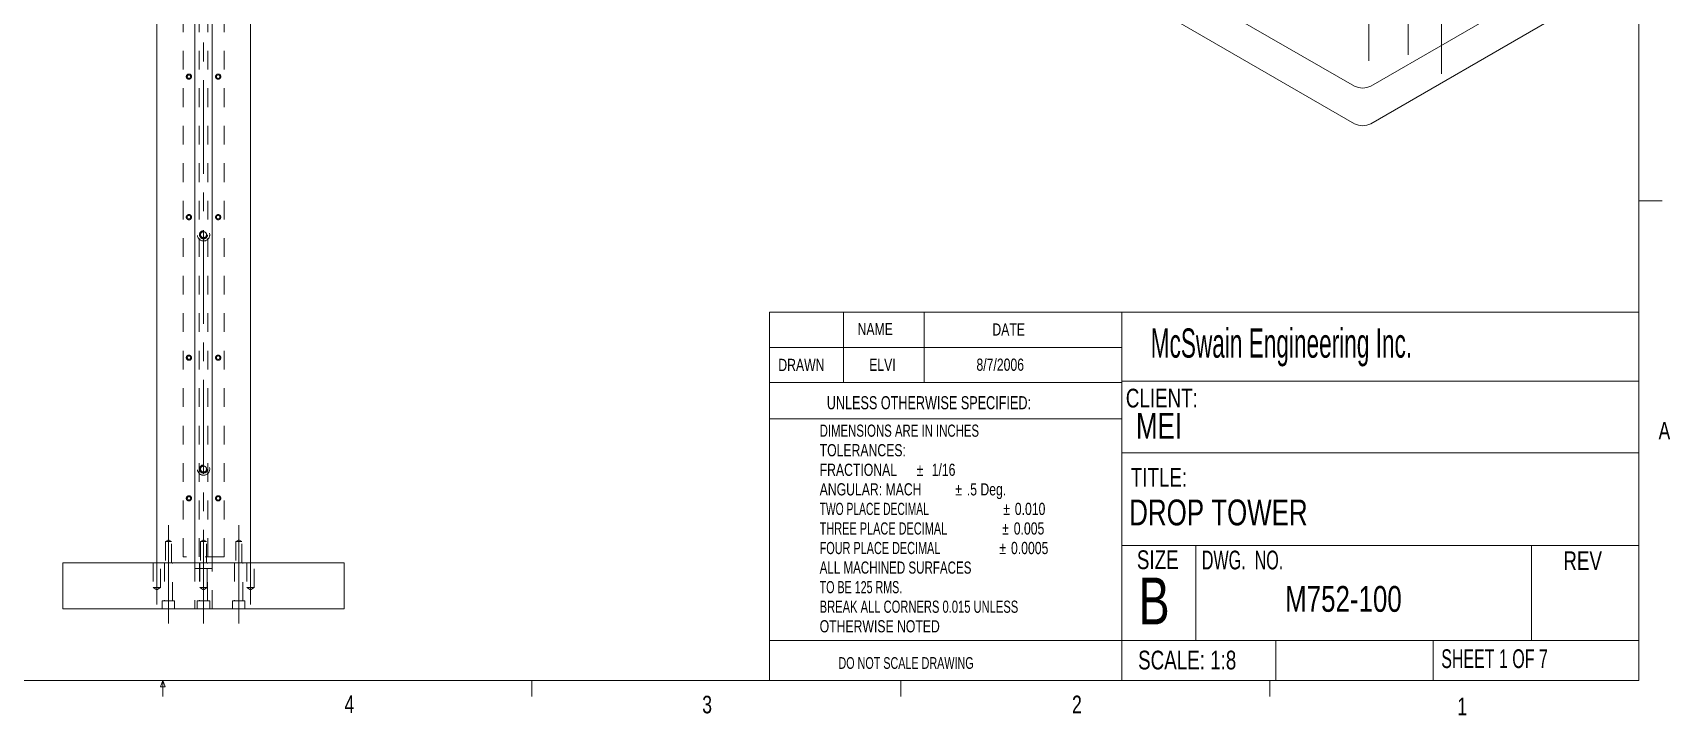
# Model space of a CAD drawing. Header units: inches. Extents: x 0.4 to 16.6, y 0.2 to 10.8.
# Drawn here: x 7.81 to 16.54, y 0.21 to 3.85 of the extents above; entities that cross this region are included whole.
import ezdxf

# ---------------------------------------------------------------- set-up
doc = ezdxf.new("R2010")
doc.units = ezdxf.units.IN
doc.header["$MEASUREMENT"] = 0
doc.linetypes.add('CENTERX2', pattern=[0.8, 0.5, -0.1, 0.1, -0.1])
doc.linetypes.add('HIDDEN', pattern=[0.075, 0.05, -0.025])
doc.layers.add('FORMAT', color=7, linetype='Continuous', lineweight=0)
doc.styles.add('SLDTEXTSTYLE0', font='TXT', dxfattribs={"width": 0.75})
doc.styles.add('SLDTEXTSTYLE1', font='TXT', dxfattribs={"width": 0.698864})
doc.styles.add('SLDTEXTSTYLE10', font='TXT', dxfattribs={"width": 0.6375})
doc.styles.add('SLDTEXTSTYLE11', font='TXT', dxfattribs={"width": 0.5775})
doc.styles.add('SLDTEXTSTYLE12', font='TXT', dxfattribs={"width": 0.6875})
doc.styles.add('SLDTEXTSTYLE2', font='TXT', dxfattribs={"width": 0.631579})
doc.styles.add('SLDTEXTSTYLE3', font='TXT', dxfattribs={"width": 0.671053})
doc.styles.add('SLDTEXTSTYLE4', font='TXT', dxfattribs={"width": 0.666667})
doc.styles.add('SLDTEXTSTYLE5', font='TXT', dxfattribs={"width": 0.710526})
doc.styles.add('SLDTEXTSTYLE6', font='TXT', dxfattribs={"width": 0.65625})
doc.styles.add('SLDTEXTSTYLE7', font='TXT', dxfattribs={"width": 0.685345})
doc.styles.add('SLDTEXTSTYLE8', font='TXT', dxfattribs={"width": 0.642857})
doc.styles.add('SLDTEXTSTYLE9', font='TXT', dxfattribs={"width": 0.72})

# ---------------------------------------------------------------- blocks, each defined once
blk = doc.blocks.new('SW_NOTE_0')
at = {"color": 7, "linetype": 'Continuous', "lineweight": 0, "char_height": 0.065, "attachment_point": 1}
for s, insert, style in [('DIMENSIONS ARE IN INCHES', (0, 0.083), 'SLDTEXTSTYLE1'), ('TOLERANCES:', (0, -0.0213), 'SLDTEXTSTYLE0'), ('FRACTIONAL', (0, -0.1257), 'SLDTEXTSTYLE0'), ('%%p', (0.5176, -0.1257), 'SLDTEXTSTYLE0'), (' 1/16', (0.5795, -0.1257), 'SLDTEXTSTYLE0'), ('ANGULAR: MACH', (0, -0.2301), 'SLDTEXTSTYLE0'), ('%%p', (0.7234, -0.2301), 'SLDTEXTSTYLE0'), ('.5 Deg.', (0.7853, -0.2301), 'SLDTEXTSTYLE0'), ('TWO PLACE DECIMAL    ', (0, -0.3345), 'SLDTEXTSTYLE2'), ('%%p', (0.9794, -0.3345), 'SLDTEXTSTYLE0'), ('0.010', (1.0413, -0.3345), 'SLDTEXTSTYLE0'), ('THREE PLACE DECIMAL  ', (0, -0.4388), 'SLDTEXTSTYLE3'), ('%%p', (0.9738, -0.4388), 'SLDTEXTSTYLE0'), ('0.005', (1.0357, -0.4388), 'SLDTEXTSTYLE0'), ('FOUR PLACE DECIMAL  ', (0, -0.5432), 'SLDTEXTSTYLE4'), ('%%p', (0.9591, -0.5432), 'SLDTEXTSTYLE0'), ('0.0005', (1.021, -0.5432), 'SLDTEXTSTYLE0'), ('ALL MACHINED SURFACES', (0, -0.6476), 'SLDTEXTSTYLE5'), ('TO BE 125 RMS.', (0, -0.7519), 'SLDTEXTSTYLE6'), ('BREAK ALL CORNERS 0.015 UNLESS ', (0, -0.8563), 'SLDTEXTSTYLE7'), ('OTHERWISE NOTED', (0, -0.9607), 'SLDTEXTSTYLE0')]:
    blk.add_mtext(s, dxfattribs=dict(at, insert=insert, style=style))

msp = doc.modelspace()

# ---------------------------------------------------------------- linework, layer by layer
at = {"color": 7, "linetype": 'Continuous', "lineweight": 0}
for p, q in [((16.3763, 0.3921), (16.3763, 10.6421)), ((16.3763, 2.9503), (16.5013, 2.9503)), ((11.737, 2.3564), (11.737, 0.3921)), ((11.737, 2.3564), (16.3763, 2.3564)), ((12.1322, 2.3564), (12.1322, 1.9814)), ((12.5633, 2.3564), (12.5633, 1.9814)), ((13.6175, 2.3564), (13.6175, 0.3921)), ((11.737, 2.1689), (13.6175, 2.1689)), ((11.737, 1.9814), (13.6175, 1.9814)), ((13.6175, 1.9893), (16.3763, 1.9893)), ((13.6175, 1.7879), (11.737, 1.7879)), ((13.6175, 1.6072), (16.3763, 1.6072)), ((13.6175, 1.1119), (16.3763, 1.1119)), ((14.0131, 1.1119), (14.0131, 0.605)), ((15.8043, 1.1119), (15.8043, 0.605)), ((13.6175, 0.605), (11.737, 0.605)), ((13.6175, 0.605), (16.3763, 0.605)), ((14.4407, 0.605), (14.4407, 0.3921)), ((15.2799, 0.605), (15.2799, 0.3921)), ((16.3763, 0.3921), (0.6263, 0.3921)), ((8.4878, 0.3575), (8.501, 0.3921)), ((8.5136, 0.3575), (8.4878, 0.3575)), ((8.501, 0.3921), (8.501, 0.3073)), ((8.501, 0.3921), (8.5136, 0.3575)), ((10.4698, 0.3921), (10.4698, 0.3073)), ((12.4385, 0.3921), (12.4385, 0.3073)), ((14.4073, 0.3921), (14.4073, 0.3073))]:
    msp.add_line(p, q, dxfattribs=at)
at = {"color": 7, "linetype": 'CENTERX2', "lineweight": 0}
for p, q in [((8.7177, 0.6953), (8.7177, 8.0325)), ((14.9365, 3.9781), (14.9365, 3.8121)), ((15.1464, 4.01), (15.1464, 3.844)), ((15.3232, 3.908), (15.3232, 3.742)), ((14.9365, 3.8121), (14.9365, 3.6984)), ((15.1464, 3.844), (15.1464, 3.7303)), ((15.3232, 3.742), (15.3232, 3.6283)), ((8.5302, 1.133), (8.5302, 1.2214)), ((8.9052, 1.133), (8.9052, 1.2214)), ((8.4677, 0.8874), (8.4677, 1.0989)), ((8.5302, 1.133), (8.5302, 1.0202)), ((8.9052, 1.133), (8.9052, 1.0202)), ((8.9677, 0.8874), (8.9677, 1.0989)), ((8.5302, 1.0202), (8.5302, 0.8169)), ((8.9052, 1.0202), (8.9052, 0.8169)), ((8.4677, 0.8874), (8.4677, 0.7969)), ((8.9677, 0.8874), (8.9677, 0.7969)), ((8.5302, 0.8169), (8.5302, 0.6953)), ((8.9052, 0.8169), (8.9052, 0.6953))]:
    msp.add_line(p, q, dxfattribs=at)
at = {"color": 7, "linetype": 'Continuous', "lineweight": 15}
for p, q in [((8.4677, 1.0202), (8.4677, 7.1452)), ((8.9677, 7.1452), (8.9677, 1.0202)), ((8.6709, 1.0202), (8.6709, 7.0202)), ((8.7646, 1.0202), (8.7646, 7.0202)), ((12.8262, 4.7371), (14.8592, 3.5635)), ((12.8262, 4.5362), (14.8592, 3.3626)), ((14.9476, 3.5635), (15.9198, 4.1248)), ((14.9476, 3.3626), (15.9198, 3.9239)), ((7.9677, 0.7741), (7.9677, 1.0202)), ((7.9677, 1.0202), (8.0302, 1.0202)), ((8.0302, 1.0202), (9.4052, 1.0202)), ((9.4052, 1.0202), (9.4677, 1.0202)), ((9.4677, 1.0202), (9.4677, 0.7741)), ((8.0302, 0.7741), (7.9677, 0.7741)), ((8.0302, 0.7741), (9.4052, 0.7741)), ((9.4677, 0.7741), (9.4052, 0.7741))]:
    msp.add_line(p, q, dxfattribs=at)
at = {"color": 9, "linetype": 'HIDDEN', "lineweight": 0}
for p, q in [((8.6084, 1.0514), (8.6084, 6.9889)), ((8.6943, 1.0514), (8.6943, 6.9889)), ((8.7412, 1.0514), (8.7412, 6.9889)), ((8.8271, 1.0514), (8.8271, 6.9889)), ((8.5302, 1.1426), (8.5142, 1.133)), ((8.5463, 1.133), (8.5302, 1.1426)), ((8.7177, 1.1423), (8.7017, 1.1327)), ((8.7338, 1.1327), (8.7177, 1.1423)), ((8.9052, 1.1426), (8.8892, 1.133)), ((8.9213, 1.133), (8.9052, 1.1426)), ((8.5302, 1.133), (8.5142, 1.133)), ((8.5142, 1.133), (8.5142, 1.0202)), ((8.5463, 1.133), (8.5302, 1.133)), ((8.5463, 1.0202), (8.5463, 1.133)), ((8.8271, 1.0514), (8.6084, 1.0514)), ((8.7177, 1.1327), (8.7017, 1.1327)), ((8.7017, 1.1327), (8.7017, 1.0202)), ((8.7338, 1.1327), (8.7177, 1.1327)), ((8.7338, 1.0202), (8.7338, 1.1327)), ((8.9052, 1.133), (8.8892, 1.133)), ((8.8892, 1.133), (8.8892, 1.0202)), ((8.9213, 1.133), (8.9052, 1.133)), ((8.9213, 1.0202), (8.9213, 1.133)), ((8.4482, 1.0202), (8.4482, 0.8874)), ((8.4873, 0.8874), (8.4873, 1.0202)), ((8.5087, 1.0202), (8.5087, 0.8169)), ((8.5517, 0.8169), (8.5517, 1.0202)), ((8.6709, 1.0202), (8.6709, 0.9889)), ((8.6709, 1.0202), (8.6709, 0.7741)), ((8.7646, 0.9889), (8.6709, 0.9889)), ((8.6962, 1.0202), (8.6962, 0.8169)), ((8.6982, 1.0202), (8.6982, 0.8874)), ((8.7373, 0.8874), (8.7373, 1.0202)), ((8.7392, 0.8169), (8.7392, 1.0202)), ((8.7646, 0.9889), (8.7646, 1.0202)), ((8.7646, 0.7741), (8.7646, 1.0202)), ((8.8837, 1.0202), (8.8837, 0.8169)), ((8.9267, 0.8169), (8.9267, 1.0202)), ((8.9482, 1.0202), (8.9482, 0.8874)), ((8.9873, 0.8874), (8.9873, 1.0202)), ((8.4482, 0.8874), (8.4873, 0.8874)), ((8.4482, 0.8874), (8.4677, 0.8756)), ((8.4677, 0.8756), (8.4873, 0.8874)), ((8.6982, 0.8874), (8.7373, 0.8874)), ((8.6982, 0.8874), (8.7177, 0.8756)), ((8.7177, 0.8756), (8.7373, 0.8874)), ((8.9482, 0.8874), (8.9873, 0.8874)), ((8.9482, 0.8874), (8.9677, 0.8756)), ((8.9677, 0.8756), (8.9873, 0.8874)), ((8.5634, 0.8169), (8.497, 0.8169)), ((8.497, 0.8169), (8.497, 0.7741)), ((8.5634, 0.7741), (8.5634, 0.8169)), ((8.7509, 0.8169), (8.6845, 0.8169)), ((8.6845, 0.8169), (8.6845, 0.7741)), ((8.7509, 0.7741), (8.7509, 0.8169)), ((8.9384, 0.8169), (8.872, 0.8169)), ((8.872, 0.8169), (8.872, 0.7741)), ((8.9384, 0.7741), (8.9384, 0.8169))]:
    msp.add_line(p, q, dxfattribs=at)
for centre, radius in [((8.6396, 3.6139), 0.0138), ((8.7959, 3.6139), 0.0138), ((8.6396, 2.8639), 0.0138), ((8.7177, 2.7702), 0.0332), ((8.7959, 2.8639), 0.0138), ((8.7177, 2.7702), 0.0215), ((8.7177, 2.7702), 0.0161), ((8.6396, 2.1139), 0.0138), ((8.7959, 2.1139), 0.0138), ((8.7177, 1.5202), 0.0332), ((8.7177, 1.5202), 0.0215), ((8.7177, 1.5202), 0.0161), ((8.6396, 1.3639), 0.0138), ((8.7959, 1.3639), 0.0138)]:
    msp.add_circle(centre, radius, dxfattribs=at)
at = {"color": 7, "linetype": 'Continuous', "lineweight": 15}
for centre in [(8.6396, 3.6139), (8.7959, 3.6139), (8.6396, 2.8639), (8.7959, 2.8639), (8.6396, 2.1139), (8.7959, 2.1139), (8.6396, 1.3639), (8.7959, 1.3639)]:
    msp.add_circle(centre, 0.00934, dxfattribs=at)
for centre in [(14.9034, 3.6484), (14.9034, 3.4474)]:
    msp.add_arc(centre, 0.0956, 242.48054, 297.51946, dxfattribs=at)

# ---------------------------------------------------------------- block references
at = {"color": 7, "linetype": 'Continuous', "lineweight": 0}
msp.add_blockref('SW_NOTE_0', (12.0056, 1.6744), dxfattribs=at)

# ---------------------------------------------------------------- texts
at = {"color": 7, "linetype": 'Continuous', "lineweight": 0, "attachment_point": 1}
for s, insert, char_height, style in [('NAME', (12.2079, 2.2996), 0.065, 'SLDTEXTSTYLE0'), ('DATE', (12.9272, 2.2971), 0.065, 'SLDTEXTSTYLE0'), ('DRAWN', (11.785, 2.1081), 0.065, 'SLDTEXTSTYLE0'), ('ELVI', (12.2699, 2.109), 0.065, 'SLDTEXTSTYLE0'), ('8/7/2006', (12.8423, 2.1093), 0.065, 'SLDTEXTSTYLE0'), ('CLIENT:', (13.6393, 1.9485), 0.1, 'SLDTEXTSTYLE0'), ('UNLESS OTHERWISE SPECIFIED:', (12.0436, 1.9089), 0.07, 'SLDTEXTSTYLE9'), ('MEI', (13.6938, 1.8196), 0.1378, 'SLDTEXTSTYLE0'), ('A', (16.4821, 1.7715), 0.0937, 'SLDTEXTSTYLE0'), ('TITLE:', (13.6658, 1.5253), 0.1, 'SLDTEXTSTYLE0'), ('DROP TOWER', (13.6576, 1.3574), 0.1378, 'SLDTEXTSTYLE0'), ('SIZE', (13.6983, 1.0861), 0.1, 'SLDTEXTSTYLE0'), ('DWG.  NO.', (14.0448, 1.0847), 0.1, 'SLDTEXTSTYLE8'), ('REV', (15.9741, 1.0808), 0.1, 'SLDTEXTSTYLE0'), ('B', (13.7062, 0.9413), 0.25, 'SLDTEXTSTYLE0'), ('M752-100', (14.4896, 0.8961), 0.1378, 'SLDTEXTSTYLE0'), ('SCALE: 1:8', (13.7049, 0.5509), 0.1, 'SLDTEXTSTYLE0'), ('SHEET 1 OF 7', (15.3227, 0.5583), 0.1, 'SLDTEXTSTYLE10'), ('DO NOT SCALE DRAWING', (12.1058, 0.5165), 0.0625, 'SLDTEXTSTYLE12'), ('4', (9.4701, 0.3126), 0.0937, 'SLDTEXTSTYLE0'), ('3', (11.3788, 0.3105), 0.0937, 'SLDTEXTSTYLE0'), ('2', (13.3523, 0.3113), 0.0937, 'SLDTEXTSTYLE0'), ('1', (15.4083, 0.3003), 0.0937, 'SLDTEXTSTYLE0')]:
    msp.add_mtext(s, dxfattribs=dict(at, insert=insert, char_height=char_height, style=style))
at = {"layer": 'FORMAT', "color": 7, "insert": (13.7721, 2.2703), "char_height": 0.15625, "attachment_point": 1, "style": 'SLDTEXTSTYLE11'}
msp.add_mtext('McSwain Engineering Inc.', dxfattribs=at)

doc.saveas('drawing.dxf')
